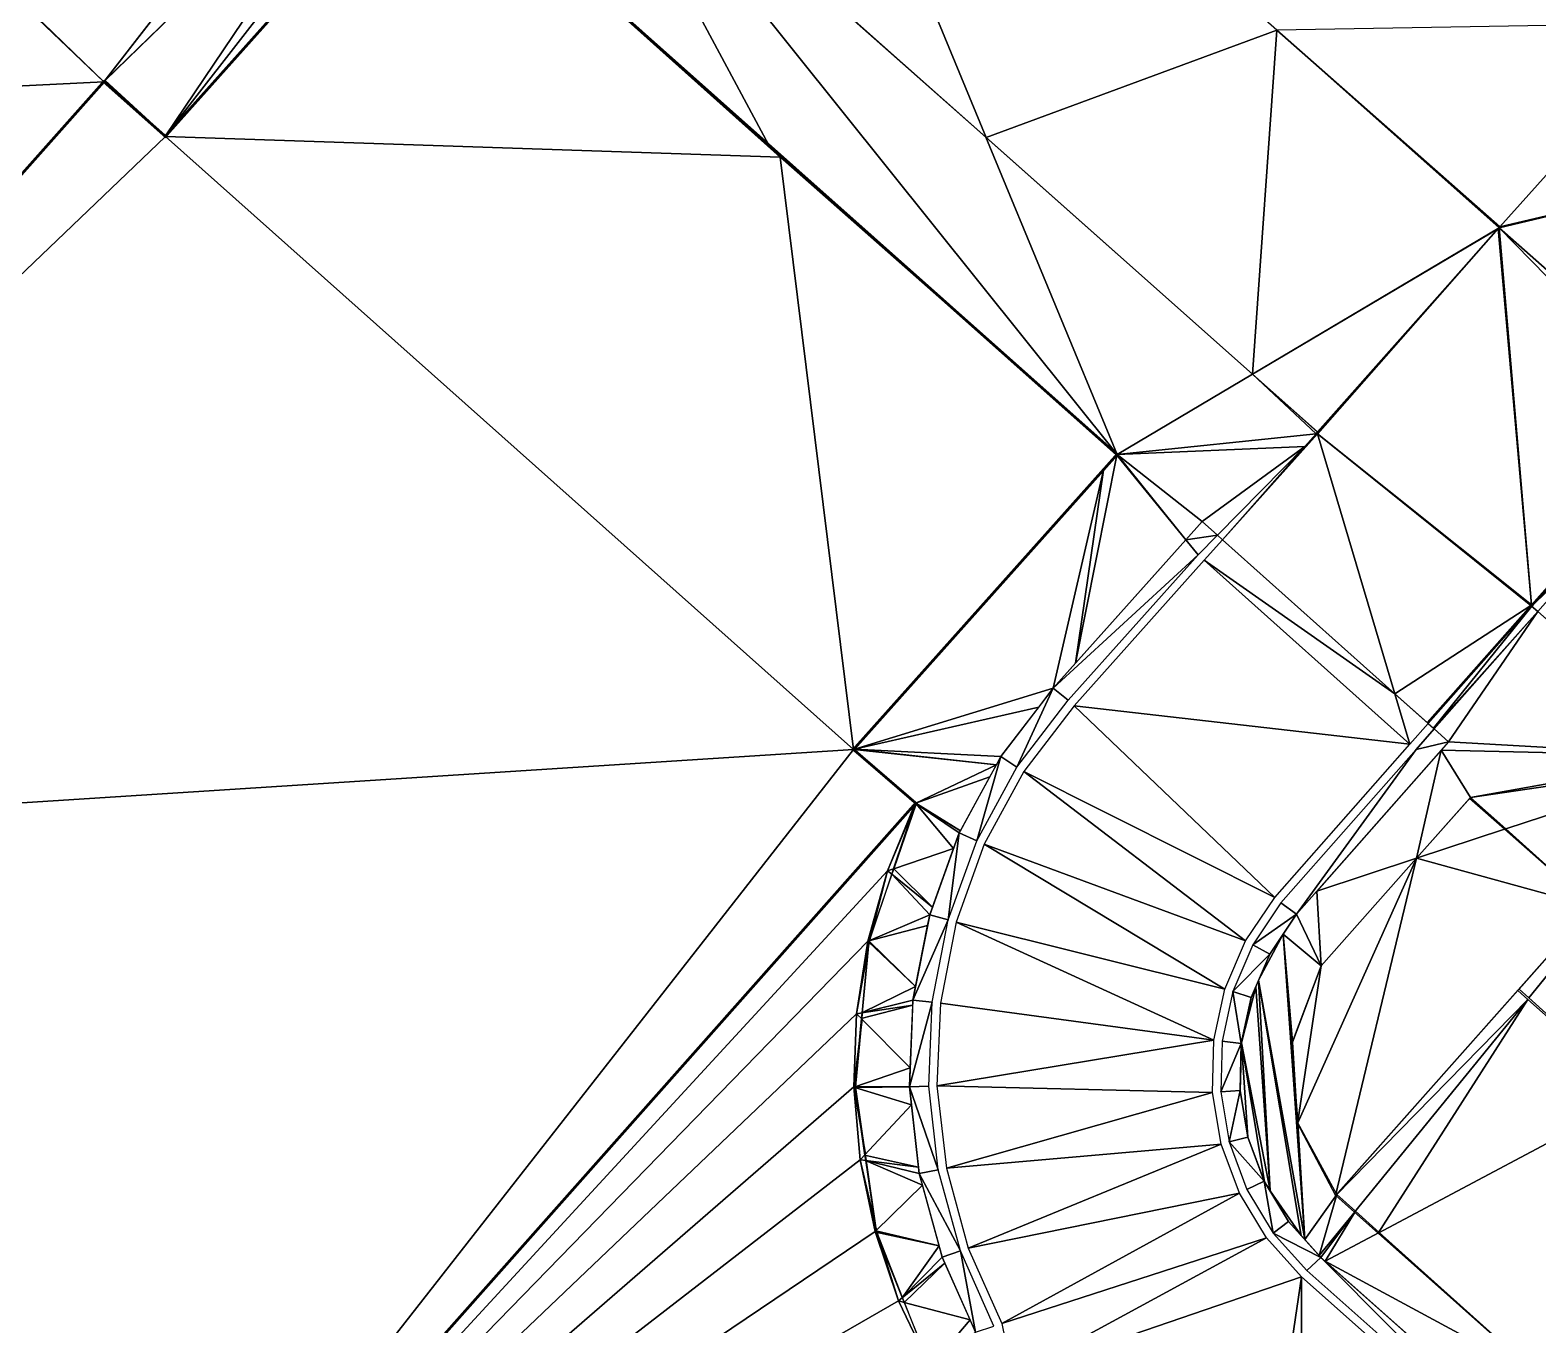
# Model space of a CAD drawing. Header units: metres. Extents: x 1634389 to 1634634, y 8249577 to 8249800.
# Drawn here: x 1634410.27 to 1634437.72, y 8249747.25 to 8249770.82 of the extents above; entities that cross this region are included whole.
import ezdxf

# ---------------------------------------------------------------- set-up
doc = ezdxf.new("R2010")
doc.units = ezdxf.units.M
doc.header["$LTSCALE"] = 2
doc.linetypes.add('CACHE2', pattern=[4.7625, 3.175, -1.5875])
for name, color, linetype in [('CONTOUR-BATIMENT', 5, 'Continuous'), ('MNT-02-BATIMENT FINI-FF-0', 1, 'Continuous'), ('MNT-02-BETON DESACTIVE FF-35', 7, 'Continuous'), ('MNT-02-ESPACE VERT-FF-30', 221, 'Continuous'), ('MNT-02-ESPACE VERT-PRIVE-FF-30', 222, 'CACHE2'), ('MNT-02-EVERGREEN-FF-45', 7, 'Continuous'), ('MNT-02-VOIRIE LEGERE-FF-45', 7, 'Continuous'), ('MNT-02-VOIRIE LOURDE-FF-60', 160, 'Continuous')]:
    doc.layers.add(name, color=color, linetype=linetype)

msp = doc.modelspace()

# ---------------------------------------------------------------- linework, layer by layer
at = {"layer": 'CONTOUR-BATIMENT', "linetype": 'CACHE2', "ltscale": 0.05, "const_width": 0.05, "flags": 128}
msp.add_lwpolyline([(1634417.524, 8249774.242), (1634430.058, 8249763.094), (1634425.261, 8249757.725), (1634426.394, 8249756.749), (1634410.278, 8249738.583), (1634399.337, 8249756.062), (1634411.616, 8249769.881), (1634412.735, 8249768.886)], close=True, dxfattribs=at)
at = {"layer": 'MNT-02-BATIMENT FINI-FF-0', "color": 5, "linetype": 'ByBlock'}
for points in [[(1634417.524, 8249774.242, 99.78), (1634412.735, 8249768.886, 99.78), (1634423.929, 8249768.506, 99.78)], [(1634430.058, 8249763.094, 99.78), (1634417.524, 8249774.242, 99.78), (1634423.929, 8249768.506, 99.78)], [(1634399.337, 8249756.062, 99.78), (1634412.735, 8249768.886, 99.78), (1634411.616, 8249769.881, 99.78)], [(1634399.337, 8249756.062, 99.78), (1634425.261, 8249757.725, 99.78), (1634412.735, 8249768.886, 99.78)], [(1634412.735, 8249768.886, 99.78), (1634425.261, 8249757.725, 99.78), (1634423.929, 8249768.506, 99.78)], [(1634425.261, 8249757.725, 99.78), (1634430.058, 8249763.094, 99.78), (1634423.929, 8249768.506, 99.78)], [(1634399.337, 8249756.062, 99.78), (1634410.278, 8249738.583, 99.78), (1634425.261, 8249757.725, 99.78)], [(1634410.278, 8249738.583, 99.78), (1634426.394, 8249756.749, 99.78), (1634425.261, 8249757.725, 99.78)]]:
    msp.add_3dface(points, dxfattribs=at)
at = {"layer": 'MNT-02-BETON DESACTIVE FF-35', "color": 6, "linetype": 'ByBlock'}
for points in [[(1634417.527, 8249774.244, 99.43), (1634423.713, 8249768.737, 99.43), (1634420.012, 8249775.643, 99.36)], [(1634420.031, 8249775.664, 99.36), (1634420.012, 8249775.643, 99.36), (1634427.673, 8249768.871, 99.387)], [(1634420.012, 8249775.643, 99.36), (1634423.713, 8249768.737, 99.43), (1634430.058, 8249763.094, 99.43)], [(1634427.673, 8249768.871, 99.387), (1634420.012, 8249775.643, 99.36), (1634430.058, 8249763.094, 99.43)], [(1634429.312, 8249763.753, 99.43), (1634430.058, 8249763.094, 99.43), (1634423.713, 8249768.737, 99.43)], [(1634432.524, 8249764.559, 99.356), (1634427.673, 8249768.871, 99.387), (1634430.058, 8249763.094, 99.43)], [(1634432.524, 8249764.559, 99.356), (1634430.058, 8249763.094, 99.43), (1634433.68, 8249763.471, 99.311)], [(1634433.68, 8249763.471, 99.311), (1634433.709, 8249763.505, 99.31), (1634432.524, 8249764.559, 99.356)], [(1634429.312, 8249763.753, 99.43), (1634430.056, 8249763.091, 99.43), (1634430.058, 8249763.094, 99.43)], [(1634433.476, 8249763.24, 99.32), (1634433.68, 8249763.471, 99.311), (1634430.058, 8249763.094, 99.43)], [(1634431.606, 8249761.875, 99.392), (1634433.476, 8249763.24, 99.32), (1634430.058, 8249763.094, 99.43)], [(1634431.606, 8249761.875, 99.392), (1634431.885, 8249761.625, 99.385), (1634433.476, 8249763.24, 99.32)], [(1634431.885, 8249761.625, 99.385), (1634431.977, 8249761.544, 99.369), (1634433.476, 8249763.24, 99.32)], [(1634429.809, 8249762.808, 99.43), (1634429.302, 8249759.296, 99.372), (1634430.057, 8249763.085, 99.43)], [(1634431.311, 8249761.544, 99.405), (1634430.057, 8249763.085, 99.43), (1634429.302, 8249759.296, 99.372)], [(1634430.056, 8249763.091, 99.43), (1634430.058, 8249763.09, 99.43), (1634430.058, 8249763.094, 99.43)], [(1634430.057, 8249763.085, 99.43), (1634431.311, 8249761.544, 99.405), (1634430.059, 8249763.088, 99.43)], [(1634430.058, 8249763.09, 99.43), (1634430.059, 8249763.088, 99.43), (1634430.058, 8249763.094, 99.43)], [(1634431.606, 8249761.875, 99.392), (1634430.058, 8249763.094, 99.43), (1634431.311, 8249761.544, 99.405)], [(1634430.059, 8249763.088, 99.43), (1634431.311, 8249761.544, 99.405), (1634430.058, 8249763.094, 99.43)], [(1634428.894, 8249758.839, 99.372), (1634429.809, 8249762.808, 99.43), (1634425.28, 8249757.73, 99.43)], [(1634428.894, 8249758.839, 99.372), (1634429.302, 8249759.296, 99.372), (1634429.809, 8249762.808, 99.43)], [(1634437.596, 8249760.344, 99.347), (1634435.701, 8249758.217, 99.375), (1634437.605, 8249760.337, 99.347)], [(1634435.72, 8249758.199, 99.375), (1634437.605, 8249760.337, 99.347), (1634435.701, 8249758.217, 99.375)], [(1634435.72, 8249758.199, 99.375), (1634435.816, 8249758.114, 99.392), (1634437.606, 8249760.337, 99.347)], [(1634437.606, 8249760.337, 99.347), (1634437.605, 8249760.337, 99.347), (1634435.72, 8249758.199, 99.375)], [(1634437.718, 8249760.238, 99.37), (1634437.606, 8249760.337, 99.347), (1634435.816, 8249758.114, 99.392)], [(1634437.718, 8249760.238, 99.37), (1634435.816, 8249758.114, 99.392), (1634435.832, 8249758.099, 99.396)], [(1634437.718, 8249760.238, 99.37), (1634435.832, 8249758.099, 99.396), (1634436.093, 8249757.866, 99.403)], [(1634437.718, 8249760.238, 99.37), (1634436.093, 8249757.866, 99.403), (1634440.7, 8249757.601, 99.455)], [(1634437.605, 8249760.337, 99.347), (1634437.597, 8249760.345, 99.347), (1634437.596, 8249760.344, 99.347)], [(1634428.633, 8249758.498, 99.371), (1634428.894, 8249758.839, 99.372), (1634425.28, 8249757.73, 99.43)], [(1634427.944, 8249757.597, 99.448), (1634428.633, 8249758.498, 99.371), (1634425.28, 8249757.73, 99.43)], [(1634425.269, 8249757.718, 99.43), (1634425.264, 8249757.713, 99.43), (1634426.391, 8249756.745, 99.43)], [(1634425.274, 8249757.724, 99.43), (1634425.269, 8249757.718, 99.43), (1634426.394, 8249756.749, 99.43)], [(1634426.391, 8249756.745, 99.43), (1634426.394, 8249756.749, 99.43), (1634425.269, 8249757.718, 99.43)], [(1634425.28, 8249757.73, 99.43), (1634425.274, 8249757.724, 99.43), (1634427.862, 8249757.446, 99.461)], [(1634427.862, 8249757.446, 99.461), (1634425.274, 8249757.724, 99.43), (1634426.394, 8249756.749, 99.43)], [(1634427.862, 8249757.446, 99.461), (1634427.944, 8249757.597, 99.448), (1634425.28, 8249757.73, 99.43)], [(1634435.509, 8249755.745, 99.391), (1634435.959, 8249757.714, 99.405), (1634433.698, 8249755.149, 99.368)], [(1634435.509, 8249755.745, 99.391), (1634436.494, 8249756.854, 99.407), (1634435.959, 8249757.714, 99.405)], [(1634436.093, 8249757.866, 99.403), (1634435.959, 8249757.714, 99.405), (1634440.7, 8249757.601, 99.455)], [(1634436.494, 8249756.854, 99.407), (1634440.7, 8249757.601, 99.455), (1634435.959, 8249757.714, 99.405)], [(1634427.743, 8249757.229, 99.456), (1634427.862, 8249757.446, 99.461), (1634426.394, 8249756.749, 99.43)], [(1634440.7, 8249757.601, 99.455), (1634436.494, 8249756.854, 99.407), (1634440.824, 8249757.491, 99.456)], [(1634437.136, 8249756.279, 99.411), (1634440.824, 8249757.491, 99.456), (1634436.494, 8249756.854, 99.407)], [(1634438.708, 8249754.869, 99.406), (1634440.824, 8249757.491, 99.456), (1634437.136, 8249756.279, 99.411)], [(1634427.743, 8249757.229, 99.456), (1634426.394, 8249756.749, 99.43), (1634427.207, 8249756.247, 99.444)], [(1634427.082, 8249755.921, 99.442), (1634426.402, 8249756.736, 99.43), (1634425.994, 8249755.555, 99.424)], [(1634426.391, 8249756.745, 99.43), (1634426.392, 8249756.744, 99.43), (1634426.394, 8249756.749, 99.43)], [(1634426.392, 8249756.744, 99.43), (1634426.402, 8249756.736, 99.43), (1634426.394, 8249756.749, 99.43)], [(1634426.402, 8249756.736, 99.43), (1634427.207, 8249756.247, 99.444), (1634426.394, 8249756.749, 99.43)], [(1634427.082, 8249755.921, 99.442), (1634427.185, 8249756.207, 99.444), (1634426.402, 8249756.736, 99.43)], [(1634427.185, 8249756.207, 99.444), (1634427.207, 8249756.247, 99.444), (1634426.402, 8249756.736, 99.43)], [(1634426.698, 8249754.857, 99.43), (1634427.082, 8249755.921, 99.442), (1634425.994, 8249755.555, 99.424)], [(1634433.773, 8249753.789, 99.352), (1634435.509, 8249755.745, 99.391), (1634433.698, 8249755.149, 99.368)], [(1634426.648, 8249754.718, 99.429), (1634425.96, 8249755.455, 99.423), (1634425.54, 8249754.239, 99.415)], [(1634426.698, 8249754.857, 99.43), (1634425.994, 8249755.555, 99.424), (1634425.96, 8249755.455, 99.423)], [(1634426.648, 8249754.718, 99.429), (1634426.698, 8249754.857, 99.43), (1634425.96, 8249755.455, 99.423)], [(1634433.773, 8249753.789, 99.352), (1634433.698, 8249755.149, 99.368), (1634433.325, 8249754.726, 99.36)], [(1634426.61, 8249754.524, 99.428), (1634426.648, 8249754.718, 99.429), (1634425.54, 8249754.239, 99.415)], [(1634433.773, 8249753.789, 99.352), (1634433.325, 8249754.726, 99.36), (1634433.081, 8249754.364, 99.353)], [(1634426.391, 8249753.409, 99.416), (1634426.61, 8249754.524, 99.428), (1634425.54, 8249754.239, 99.415)], [(1634432.838, 8249754.002, 99.406), (1634432.635, 8249753.528, 99.45), (1634433.081, 8249754.364, 99.353)], [(1634432.635, 8249753.528, 99.45), (1634433.474, 8249748.806, 99.287), (1634433.081, 8249754.364, 99.353)], [(1634433.474, 8249748.806, 99.287), (1634433.351, 8249750.928, 99.312), (1634433.081, 8249754.364, 99.353)], [(1634433.773, 8249753.789, 99.352), (1634433.081, 8249754.364, 99.353), (1634433.25, 8249752.405, 99.33)], [(1634433.25, 8249752.405, 99.33), (1634433.081, 8249754.364, 99.353), (1634433.351, 8249750.928, 99.312)], [(1634426.391, 8249753.409, 99.416), (1634425.534, 8249754.221, 99.415), (1634425.413, 8249752.931, 99.408)], [(1634426.391, 8249753.409, 99.416), (1634425.54, 8249754.239, 99.415), (1634425.534, 8249754.222, 99.415)], [(1634426.391, 8249753.409, 99.416), (1634425.534, 8249754.222, 99.415), (1634425.534, 8249754.221, 99.415)], [(1634426.344, 8249753.164, 99.415), (1634426.391, 8249753.409, 99.416), (1634425.413, 8249752.931, 99.408)], [(1634432.322, 8249752.385, 99.45), (1634432.844, 8249749.689, 99.419), (1634432.583, 8249753.404, 99.462)], [(1634432.501, 8249753.213, 99.459), (1634432.322, 8249752.385, 99.45), (1634432.583, 8249753.404, 99.462)], [(1634432.635, 8249753.528, 99.45), (1634432.583, 8249753.404, 99.462), (1634432.844, 8249749.689, 99.419)], [(1634433.474, 8249748.806, 99.287), (1634432.635, 8249753.528, 99.45), (1634433.408, 8249748.88, 99.301)], [(1634432.844, 8249749.689, 99.419), (1634433.408, 8249748.88, 99.301), (1634432.635, 8249753.528, 99.45)], [(1634426.34, 8249753.07, 99.414), (1634425.413, 8249752.931, 99.408), (1634425.403, 8249752.829, 99.407)], [(1634426.294, 8249751.933, 99.402), (1634426.34, 8249753.07, 99.414), (1634425.403, 8249752.829, 99.407)], [(1634426.34, 8249753.07, 99.414), (1634426.344, 8249753.164, 99.415), (1634425.413, 8249752.931, 99.408)], [(1634426.294, 8249751.933, 99.402), (1634425.403, 8249752.829, 99.407), (1634425.286, 8249751.584, 99.4)], [(1634432.319, 8249752.375, 99.45), (1634432.299, 8249751.517, 99.44), (1634432.322, 8249752.385, 99.45)], [(1634432.299, 8249751.517, 99.44), (1634432.44, 8249750.671, 99.43), (1634432.322, 8249752.385, 99.45)], [(1634432.44, 8249750.671, 99.43), (1634432.743, 8249749.857, 99.421), (1634432.322, 8249752.385, 99.45)], [(1634432.844, 8249749.689, 99.419), (1634432.322, 8249752.385, 99.45), (1634432.743, 8249749.857, 99.421)], [(1634426.281, 8249751.592, 99.4), (1634426.294, 8249751.933, 99.402), (1634425.286, 8249751.584, 99.4)], [(1634425.286, 8249751.584, 99.4), (1634425.285, 8249751.572, 99.4), (1634426.281, 8249751.592, 99.4)], [(1634426.28, 8249751.582, 99.4), (1634426.281, 8249751.592, 99.4), (1634425.285, 8249751.572, 99.4)], [(1634426.317, 8249751.258, 99.398), (1634426.28, 8249751.582, 99.4), (1634425.285, 8249751.572, 99.4)], [(1634426.317, 8249751.258, 99.398), (1634425.285, 8249751.572, 99.4), (1634425.464, 8249750.342, 99.393)], [(1634426.447, 8249750.121, 99.386), (1634426.317, 8249751.258, 99.398), (1634425.464, 8249750.342, 99.393)], [(1634434.057, 8249749.627, 99.302), (1634433.351, 8249750.928, 99.312), (1634433.474, 8249748.806, 99.287)], [(1634432.737, 8249749.866, 99.421), (1634432.743, 8249749.857, 99.421), (1634432.44, 8249750.671, 99.43)], [(1634426.447, 8249750.121, 99.386), (1634425.464, 8249750.342, 99.393), (1634425.478, 8249750.244, 99.392)], [(1634426.518, 8249749.795, 99.384), (1634426.459, 8249750.009, 99.385), (1634425.478, 8249750.244, 99.392)], [(1634426.459, 8249750.009, 99.385), (1634426.447, 8249750.121, 99.386), (1634425.478, 8249750.244, 99.392)], [(1634426.518, 8249749.795, 99.384), (1634425.478, 8249750.244, 99.392), (1634425.665, 8249748.96, 99.385)], [(1634426.82, 8249748.687, 99.372), (1634426.518, 8249749.795, 99.384), (1634425.665, 8249748.96, 99.385)], [(1634433.181, 8249749.132, 99.349), (1634433.408, 8249748.88, 99.301), (1634432.844, 8249749.689, 99.419)], [(1634433.474, 8249748.806, 99.287), (1634433.739, 8249748.512, 99.285), (1634434.057, 8249749.627, 99.302)], [(1634434.397, 8249749.322, 99.301), (1634434.057, 8249749.627, 99.302), (1634433.739, 8249748.512, 99.285)], [(1634434.397, 8249749.322, 99.301), (1634433.739, 8249748.512, 99.285), (1634433.768, 8249748.48, 99.285)], [(1634434.397, 8249749.322, 99.301), (1634433.768, 8249748.48, 99.285), (1634433.844, 8249748.412, 99.285)], [(1634434.829, 8249748.934, 99.301), (1634434.397, 8249749.322, 99.301), (1634433.844, 8249748.412, 99.285)], [(1634426.82, 8249748.687, 99.372), (1634425.665, 8249748.96, 99.385), (1634425.667, 8249748.948, 99.385)], [(1634426.82, 8249748.687, 99.372), (1634425.667, 8249748.948, 99.385), (1634425.668, 8249748.939, 99.385)], [(1634426.82, 8249748.687, 99.372), (1634425.668, 8249748.939, 99.385), (1634426.15, 8249747.743, 99.377)], [(1634437.776, 8249746.289, 99.302), (1634434.829, 8249748.934, 99.301), (1634433.844, 8249748.412, 99.285)], [(1634426.877, 8249748.482, 99.371), (1634426.82, 8249748.687, 99.372), (1634426.15, 8249747.743, 99.377)], [(1634426.926, 8249748.372, 99.37), (1634426.877, 8249748.482, 99.371), (1634426.15, 8249747.743, 99.377)], [(1634426.926, 8249748.372, 99.37), (1634426.15, 8249747.743, 99.377), (1634426.184, 8249747.66, 99.376)], [(1634427.385, 8249747.343, 99.358), (1634426.926, 8249748.372, 99.37), (1634426.184, 8249747.66, 99.376)], [(1634437.776, 8249746.289, 99.302), (1634433.844, 8249748.412, 99.285), (1634437.978, 8249744.74, 99.287)], [(1634427.385, 8249747.343, 99.358), (1634426.184, 8249747.66, 99.376), (1634426.657, 8249746.485, 99.37)], [(1634427.484, 8249747.121, 99.357), (1634427.385, 8249747.343, 99.358), (1634426.657, 8249746.485, 99.37)]]:
    msp.add_3dface(points, dxfattribs=at)
at = {"layer": 'MNT-02-ESPACE VERT-FF-30', "linetype": 'ByBlock'}
for points in [[(1634403.629, 8249777.5, 99.133), (1634396.097, 8249769.115, 99.154), (1634411.616, 8249769.881, 99.48)], [(1634403.629, 8249777.5, 99.133), (1634411.616, 8249769.881, 99.48), (1634403.679, 8249777.555, 99.134)], [(1634411.616, 8249769.881, 99.48), (1634416.081, 8249775.634, 99.47), (1634403.679, 8249777.555, 99.134)], [(1634411.639, 8249769.907, 99.48), (1634416.081, 8249775.634, 99.47), (1634411.616, 8249769.881, 99.48)], [(1634411.639, 8249769.907, 99.48), (1634416.785, 8249774.905, 99.46), (1634416.081, 8249775.634, 99.47)], [(1634411.639, 8249769.907, 99.48), (1634411.641, 8249769.905, 99.48), (1634416.785, 8249774.905, 99.46)], [(1634411.641, 8249769.905, 99.48), (1634412.74, 8249768.894, 99.48), (1634416.785, 8249774.905, 99.46)], [(1634417.153, 8249774.574, 99.47), (1634416.785, 8249774.905, 99.46), (1634412.74, 8249768.894, 99.48)], [(1634412.74, 8249768.894, 99.48), (1634417.522, 8249774.241, 99.48), (1634417.153, 8249774.574, 99.47)], [(1634408.936, 8249766.865, 99.48), (1634411.616, 8249769.881, 99.48), (1634396.097, 8249769.115, 99.154)], [(1634408.936, 8249766.865, 99.48), (1634411.616, 8249769.881, 99.48), (1634411.616, 8249769.881, 99.48)], [(1634411.618, 8249769.883, 99.48), (1634411.639, 8249769.907, 99.48), (1634411.616, 8249769.881, 99.48)], [(1634411.616, 8249769.881, 99.48), (1634411.618, 8249769.883, 99.48), (1634411.616, 8249769.881, 99.48)], [(1634411.641, 8249769.905, 99.48), (1634412.735, 8249768.888, 99.48), (1634412.74, 8249768.894, 99.48)], [(1634437.604, 8249760.354, 99.397), (1634437.606, 8249760.337, 99.397), (1634440.101, 8249763.167, 99.36)], [(1634439.041, 8249761.738, 99.517), (1634440.101, 8249763.167, 99.36), (1634437.606, 8249760.337, 99.397)], [(1634437.718, 8249760.238, 99.42), (1634439.041, 8249761.738, 99.517), (1634437.606, 8249760.337, 99.397)], [(1634437.596, 8249760.345, 99.397), (1634437.595, 8249760.344, 99.397), (1634437.604, 8249760.335, 99.397)], [(1634437.604, 8249760.354, 99.397), (1634437.596, 8249760.345, 99.397), (1634437.606, 8249760.337, 99.397)], [(1634437.596, 8249760.345, 99.397), (1634437.604, 8249760.335, 99.397), (1634437.606, 8249760.337, 99.397)], [(1634437.604, 8249760.335, 99.397), (1634437.718, 8249760.238, 99.42), (1634437.606, 8249760.337, 99.397)], [(1634437.604, 8249760.335, 99.397), (1634437.717, 8249760.236, 99.42), (1634437.718, 8249760.238, 99.42)], [(1634437.717, 8249760.236, 99.42), (1634440.697, 8249757.601, 99.505), (1634437.718, 8249760.238, 99.42)], [(1634437.113, 8249756.272, 99.46), (1634436.476, 8249756.834, 99.456), (1634435.508, 8249755.744, 99.441)], [(1634410.284, 8249738.591, 99.48), (1634410.278, 8249738.583, 99.48), (1634426.386, 8249756.74, 99.48)], [(1634425.882, 8249755.517, 99.473), (1634426.386, 8249756.74, 99.48), (1634410.278, 8249738.583, 99.48)], [(1634426.387, 8249756.741, 99.48), (1634410.284, 8249738.591, 99.48), (1634426.386, 8249756.74, 99.48)], [(1634426.369, 8249756.689, 99.48), (1634426.386, 8249756.74, 99.48), (1634425.882, 8249755.517, 99.473)], [(1634425.989, 8249755.553, 99.474), (1634426.369, 8249756.689, 99.48), (1634425.882, 8249755.517, 99.473)], [(1634438.707, 8249754.865, 99.456), (1634437.113, 8249756.272, 99.46), (1634435.508, 8249755.744, 99.441)], [(1634434.036, 8249749.606, 99.351), (1634435.508, 8249755.744, 99.441), (1634433.345, 8249750.919, 99.362)], [(1634433.771, 8249753.788, 99.402), (1634433.345, 8249750.919, 99.362), (1634435.508, 8249755.744, 99.441)], [(1634438.707, 8249754.865, 99.456), (1634435.508, 8249755.744, 99.441), (1634434.036, 8249749.606, 99.351)], [(1634425.521, 8249754.234, 99.465), (1634425.882, 8249755.517, 99.473), (1634410.278, 8249738.583, 99.48)], [(1634425.521, 8249754.234, 99.465), (1634425.551, 8249754.242, 99.465), (1634425.882, 8249755.517, 99.473)], [(1634425.551, 8249754.242, 99.465), (1634425.957, 8249755.457, 99.473), (1634425.882, 8249755.517, 99.473)], [(1634425.957, 8249755.457, 99.473), (1634425.989, 8249755.553, 99.474), (1634425.882, 8249755.517, 99.473)], [(1634425.316, 8249752.916, 99.458), (1634425.521, 8249754.234, 99.465), (1634410.278, 8249738.583, 99.48)], [(1634425.316, 8249752.916, 99.458), (1634425.544, 8249754.213, 99.465), (1634425.521, 8249754.234, 99.465)], [(1634425.428, 8249752.933, 99.458), (1634425.544, 8249754.213, 99.465), (1634425.316, 8249752.916, 99.458)], [(1634425.545, 8249754.224, 99.465), (1634425.551, 8249754.242, 99.465), (1634425.521, 8249754.234, 99.465)], [(1634425.544, 8249754.213, 99.465), (1634425.545, 8249754.224, 99.465), (1634425.521, 8249754.234, 99.465)], [(1634433.771, 8249753.788, 99.402), (1634433.251, 8249752.399, 99.38), (1634433.345, 8249750.919, 99.362)], [(1634425.27, 8249751.584, 99.45), (1634425.316, 8249752.916, 99.458), (1634410.278, 8249738.583, 99.48)], [(1634425.27, 8249751.584, 99.45), (1634425.417, 8249752.815, 99.457), (1634425.316, 8249752.916, 99.458)], [(1634425.306, 8249751.584, 99.45), (1634425.417, 8249752.815, 99.457), (1634425.27, 8249751.584, 99.45)], [(1634425.417, 8249752.815, 99.457), (1634425.428, 8249752.933, 99.458), (1634425.316, 8249752.916, 99.458)], [(1634425.384, 8249750.256, 99.442), (1634425.27, 8249751.584, 99.45), (1634410.278, 8249738.583, 99.48)], [(1634425.384, 8249750.256, 99.442), (1634425.48, 8249750.359, 99.443), (1634425.27, 8249751.584, 99.45)], [(1634425.48, 8249750.359, 99.443), (1634425.305, 8249751.58, 99.45), (1634425.27, 8249751.584, 99.45)], [(1634425.305, 8249751.58, 99.45), (1634425.306, 8249751.584, 99.45), (1634425.27, 8249751.584, 99.45)], [(1634425.656, 8249748.95, 99.435), (1634425.384, 8249750.256, 99.442), (1634410.278, 8249738.583, 99.48)], [(1634425.497, 8249750.241, 99.442), (1634425.48, 8249750.359, 99.443), (1634425.384, 8249750.256, 99.442)], [(1634425.656, 8249748.95, 99.435), (1634425.679, 8249748.973, 99.435), (1634425.384, 8249750.256, 99.442)], [(1634425.679, 8249748.973, 99.435), (1634425.497, 8249750.241, 99.442), (1634425.384, 8249750.256, 99.442)], [(1634426.082, 8249747.687, 99.428), (1634425.656, 8249748.95, 99.435), (1634410.278, 8249738.583, 99.48)], [(1634425.682, 8249748.952, 99.435), (1634425.679, 8249748.973, 99.435), (1634425.656, 8249748.95, 99.435)], [(1634425.685, 8249748.944, 99.435), (1634425.682, 8249748.952, 99.435), (1634425.656, 8249748.95, 99.435)], [(1634426.082, 8249747.687, 99.428), (1634425.685, 8249748.944, 99.435), (1634425.656, 8249748.95, 99.435)], [(1634426.156, 8249747.747, 99.427), (1634425.685, 8249748.944, 99.435), (1634426.082, 8249747.687, 99.428)], [(1634426.643, 8249746.51, 99.42), (1634426.082, 8249747.687, 99.428), (1634410.278, 8249738.583, 99.48)], [(1634426.191, 8249747.658, 99.426), (1634426.156, 8249747.747, 99.427), (1634426.082, 8249747.687, 99.428)], [(1634426.643, 8249746.51, 99.42), (1634426.191, 8249747.658, 99.426), (1634426.082, 8249747.687, 99.428)]]:
    msp.add_3dface(points, dxfattribs=at)
at = {"layer": 'MNT-02-ESPACE VERT-PRIVE-FF-30', "linetype": 'ByBlock'}
for points in [[(1634437.555, 8249753.203, 99.426), (1634441.116, 8249757.587, 99.51), (1634437.376, 8249753.364, 99.426)], [(1634441.116, 8249757.587, 99.51), (1634437.555, 8249753.203, 99.426), (1634441.125, 8249757.59, 99.51)], [(1634439.524, 8249751.426, 99.425), (1634441.125, 8249757.59, 99.51), (1634437.555, 8249753.203, 99.426)]]:
    msp.add_3dface(points, dxfattribs=at)
at = {"layer": 'MNT-02-EVERGREEN-FF-45', "color": 1, "linetype": 'ByBlock'}
for points in [[(1634423.381, 8249779.264, 99.211), (1634420.027, 8249775.66, 99.26), (1634427.676, 8249768.863, 99.287)], [(1634432.967, 8249770.819, 99.147), (1634423.381, 8249779.264, 99.211), (1634427.676, 8249768.863, 99.287)], [(1634432.967, 8249770.819, 99.147), (1634427.676, 8249768.863, 99.287), (1634432.522, 8249764.557, 99.256)], [(1634432.967, 8249770.819, 99.147), (1634432.522, 8249764.557, 99.256), (1634437.013, 8249767.224, 99.12)], [(1634437.013, 8249767.224, 99.12), (1634437.024, 8249767.237, 99.12), (1634432.967, 8249770.819, 99.147)], [(1634437.028, 8249767.242, 99.12), (1634432.967, 8249770.819, 99.147), (1634437.024, 8249767.237, 99.12)], [(1634436.999, 8249767.209, 99.12), (1634437.013, 8249767.224, 99.12), (1634432.522, 8249764.557, 99.256)], [(1634432.522, 8249764.557, 99.256), (1634433.707, 8249763.504, 99.21), (1634436.999, 8249767.209, 99.12)], [(1634436.999, 8249767.209, 99.12), (1634437.013, 8249767.224, 99.12), (1634437.013, 8249767.224, 99.12)], [(1634437.013, 8249767.224, 99.12), (1634437.013, 8249767.224, 99.12), (1634437.024, 8249767.237, 99.12)], [(1634437.533, 8249753.175, 99.275), (1634437.351, 8249753.336, 99.276), (1634434.038, 8249749.608, 99.202)], [(1634437.533, 8249753.175, 99.275), (1634434.038, 8249749.608, 99.202), (1634434.382, 8249749.303, 99.201)], [(1634434.809, 8249748.923, 99.2), (1634437.533, 8249753.175, 99.275), (1634434.382, 8249749.303, 99.201)], [(1634434.809, 8249748.923, 99.2), (1634439.514, 8249751.42, 99.275), (1634437.533, 8249753.175, 99.275)], [(1634434.809, 8249748.923, 99.2), (1634437.774, 8249746.288, 99.201), (1634439.514, 8249751.42, 99.275)]]:
    msp.add_3dface(points, dxfattribs=at)
at = {"layer": 'MNT-02-VOIRIE LEGERE-FF-45', "linetype": 'ByBlock'}
for points in [[(1634437.028, 8249767.242, 99.12), (1634440.35, 8249770.948, 99.04), (1634432.967, 8249770.819, 99.147)], [(1634440.35, 8249770.948, 99.04), (1634437.028, 8249767.242, 99.12), (1634442.952, 8249768.636, 99.096)], [(1634440.763, 8249763.917, 99.2), (1634442.952, 8249768.636, 99.096), (1634437.013, 8249767.224, 99.12)], [(1634437.024, 8249767.237, 99.12), (1634437.013, 8249767.224, 99.12), (1634442.952, 8249768.636, 99.096)], [(1634437.028, 8249767.242, 99.12), (1634437.024, 8249767.237, 99.12), (1634442.952, 8249768.636, 99.096)], [(1634433.709, 8249763.505, 99.21), (1634433.706, 8249763.474, 99.21), (1634436.998, 8249767.208, 99.12)], [(1634437.604, 8249760.359, 99.247), (1634436.998, 8249767.208, 99.12), (1634433.706, 8249763.474, 99.21)], [(1634436.998, 8249767.208, 99.12), (1634437.604, 8249760.359, 99.247), (1634437.013, 8249767.224, 99.12)], [(1634437.013, 8249767.224, 99.12), (1634440.763, 8249763.917, 99.2), (1634437.013, 8249767.224, 99.12)], [(1634437.013, 8249767.224, 99.12), (1634437.013, 8249767.224, 99.12), (1634440.763, 8249763.917, 99.2)], [(1634440.518, 8249763.64, 99.204), (1634437.013, 8249767.224, 99.12), (1634437.604, 8249760.359, 99.247)], [(1634437.013, 8249767.224, 99.12), (1634440.518, 8249763.64, 99.204), (1634440.763, 8249763.917, 99.2)], [(1634433.476, 8249763.24, 99.22), (1634431.979, 8249761.542, 99.269), (1634433.706, 8249763.474, 99.21)], [(1634435.117, 8249758.738, 99.269), (1634433.706, 8249763.474, 99.21), (1634431.979, 8249761.542, 99.269)], [(1634433.68, 8249763.471, 99.211), (1634433.476, 8249763.24, 99.22), (1634433.706, 8249763.474, 99.21)], [(1634433.709, 8249763.505, 99.21), (1634433.68, 8249763.471, 99.211), (1634433.706, 8249763.474, 99.21)], [(1634437.593, 8249760.347, 99.247), (1634433.706, 8249763.474, 99.21), (1634435.117, 8249758.738, 99.269)], [(1634437.593, 8249760.347, 99.247), (1634437.604, 8249760.359, 99.247), (1634433.706, 8249763.474, 99.21)], [(1634433.476, 8249763.24, 99.22), (1634431.977, 8249761.544, 99.269), (1634431.979, 8249761.542, 99.269)], [(1634435.117, 8249758.738, 99.269), (1634435.701, 8249758.217, 99.275), (1634437.593, 8249760.347, 99.247)]]:
    msp.add_3dface(points, dxfattribs=at)
at = {"layer": 'MNT-02-VOIRIE LOURDE-FF-60'}
for points in [[(1634431.885, 8249761.626, 99.135), (1634431.606, 8249761.875, 99.142), (1634431.311, 8249761.544, 99.155)], [(1634431.533, 8249761.269, 99.15), (1634431.311, 8249761.544, 99.155), (1634428.894, 8249758.839, 99.122)], [(1634431.533, 8249761.269, 99.15), (1634431.885, 8249761.626, 99.135), (1634431.311, 8249761.544, 99.155)], [(1634435.117, 8249758.738, 99.119), (1634431.979, 8249761.542, 99.119), (1634431.646, 8249761.169, 99.13)], [(1634429.167, 8249758.621, 99.112), (1634431.533, 8249761.269, 99.15), (1634428.894, 8249758.839, 99.122)], [(1634429.28, 8249758.52, 99.092), (1634435.39, 8249757.824, 99.13), (1634431.646, 8249761.169, 99.13)], [(1634435.117, 8249758.738, 99.119), (1634431.646, 8249761.169, 99.13), (1634435.39, 8249757.824, 99.13)], [(1634428.237, 8249757.406, 99.215), (1634428.894, 8249758.839, 99.122), (1634427.944, 8249757.597, 99.198)], [(1634428.237, 8249757.406, 99.215), (1634429.167, 8249758.621, 99.112), (1634428.894, 8249758.839, 99.122)], [(1634432.928, 8249755.032, 99.091), (1634429.28, 8249758.52, 99.092), (1634428.364, 8249757.324, 99.075)], [(1634432.928, 8249755.032, 99.091), (1634435.39, 8249757.824, 99.13), (1634429.28, 8249758.52, 99.092)], [(1634435.39, 8249757.824, 99.13), (1634435.72, 8249758.199, 99.125), (1634435.117, 8249758.738, 99.119)], [(1634435.833, 8249758.099, 99.146), (1634435.832, 8249758.1, 99.13), (1634435.503, 8249757.724, 99.15)], [(1634436.093, 8249757.866, 99.153), (1634435.833, 8249758.099, 99.146), (1634435.503, 8249757.724, 99.15)], [(1634433.325, 8249754.726, 99.11), (1634435.503, 8249757.724, 99.15), (1634433.041, 8249754.933, 99.11)], [(1634433.325, 8249754.726, 99.11), (1634436.093, 8249757.866, 99.153), (1634435.503, 8249757.724, 99.15)], [(1634427.504, 8249756.063, 99.199), (1634427.944, 8249757.597, 99.198), (1634427.185, 8249756.207, 99.194)], [(1634427.504, 8249756.063, 99.199), (1634428.237, 8249757.406, 99.215), (1634427.944, 8249757.597, 99.198)], [(1634432.396, 8249754.242, 99.081), (1634428.364, 8249757.324, 99.075), (1634427.642, 8249756.001, 99.059)], [(1634432.396, 8249754.242, 99.081), (1634432.928, 8249755.032, 99.091), (1634428.364, 8249757.324, 99.075)], [(1634426.648, 8249754.718, 99.179), (1634426.985, 8249754.625, 99.183), (1634427.185, 8249756.207, 99.194)], [(1634427.504, 8249756.063, 99.199), (1634427.185, 8249756.207, 99.194), (1634426.985, 8249754.625, 99.183)], [(1634432.023, 8249753.365, 99.071), (1634427.642, 8249756.001, 99.059), (1634427.131, 8249754.584, 99.043)], [(1634432.023, 8249753.365, 99.071), (1634432.396, 8249754.242, 99.081), (1634427.642, 8249756.001, 99.059)], [(1634433.041, 8249754.933, 99.11), (1634432.53, 8249754.169, 99.221), (1634433.325, 8249754.726, 99.11)], [(1634426.648, 8249754.718, 99.179), (1634426.344, 8249753.164, 99.165), (1634426.985, 8249754.625, 99.183)], [(1634432.838, 8249754.002, 99.156), (1634433.325, 8249754.726, 99.11), (1634432.53, 8249754.169, 99.221)], [(1634426.691, 8249753.123, 99.166), (1634426.985, 8249754.625, 99.183), (1634426.344, 8249753.164, 99.165)], [(1634431.821, 8249752.434, 99.06), (1634427.131, 8249754.584, 99.043), (1634426.842, 8249753.106, 99.026)], [(1634431.821, 8249752.434, 99.06), (1634432.023, 8249753.365, 99.071), (1634427.131, 8249754.584, 99.043)], [(1634432.838, 8249754.002, 99.156), (1634432.53, 8249754.169, 99.221), (1634432.167, 8249753.319, 99.211)], [(1634432.501, 8249753.213, 99.209), (1634432.838, 8249754.002, 99.156), (1634432.167, 8249753.319, 99.211)], [(1634432.319, 8249752.375, 99.2), (1634432.167, 8249753.319, 99.211), (1634431.971, 8249752.416, 99.2)], [(1634432.319, 8249752.375, 99.2), (1634432.501, 8249753.213, 99.209), (1634432.167, 8249753.319, 99.211)], [(1634426.344, 8249753.164, 99.165), (1634426.28, 8249751.582, 99.15), (1634426.691, 8249753.123, 99.166)], [(1634426.63, 8249751.595, 99.15), (1634426.691, 8249753.123, 99.166), (1634426.28, 8249751.582, 99.15)], [(1634431.821, 8249752.434, 99.06), (1634426.842, 8249753.106, 99.026), (1634426.781, 8249751.601, 99.01)], [(1634431.798, 8249751.482, 99.05), (1634431.821, 8249752.434, 99.06), (1634426.781, 8249751.601, 99.01)], [(1634431.971, 8249752.416, 99.2), (1634431.949, 8249751.492, 99.19), (1634432.319, 8249752.375, 99.2)], [(1634432.299, 8249751.517, 99.19), (1634432.319, 8249752.375, 99.2), (1634431.949, 8249751.492, 99.19)], [(1634426.63, 8249751.595, 99.15), (1634426.28, 8249751.582, 99.15), (1634426.803, 8249750.075, 99.134)], [(1634426.459, 8249750.009, 99.135), (1634426.803, 8249750.075, 99.134), (1634426.28, 8249751.582, 99.15)], [(1634431.798, 8249751.482, 99.05), (1634426.781, 8249751.601, 99.01), (1634426.952, 8249750.104, 98.994)], [(1634431.954, 8249750.542, 99.04), (1634431.798, 8249751.482, 99.05), (1634426.952, 8249750.104, 98.994)], [(1634431.949, 8249751.492, 99.19), (1634432.101, 8249750.581, 99.18), (1634432.299, 8249751.517, 99.19)], [(1634432.44, 8249750.671, 99.18), (1634432.299, 8249751.517, 99.19), (1634432.101, 8249750.581, 99.18)], [(1634431.954, 8249750.542, 99.04), (1634426.952, 8249750.104, 98.994), (1634427.349, 8249748.65, 98.978)], [(1634432.285, 8249749.648, 99.03), (1634431.954, 8249750.542, 99.04), (1634427.349, 8249748.65, 98.978)], [(1634432.737, 8249749.866, 99.171), (1634432.44, 8249750.671, 99.18), (1634432.101, 8249750.581, 99.18)], [(1634432.737, 8249749.866, 99.171), (1634432.101, 8249750.581, 99.18), (1634432.421, 8249749.714, 99.17)], [(1634426.803, 8249750.075, 99.134), (1634426.459, 8249750.009, 99.135), (1634427.206, 8249748.599, 99.118)], [(1634426.877, 8249748.482, 99.121), (1634427.206, 8249748.599, 99.118), (1634426.459, 8249750.009, 99.135)], [(1634432.421, 8249749.714, 99.17), (1634432.899, 8249748.923, 99.16), (1634432.737, 8249749.866, 99.171)], [(1634433.181, 8249749.132, 99.099), (1634432.737, 8249749.866, 99.171), (1634432.899, 8249748.923, 99.16)], [(1634432.285, 8249749.648, 99.03), (1634427.349, 8249748.65, 98.978), (1634427.963, 8249747.275, 98.961)], [(1634432.777, 8249748.833, 99.02), (1634432.285, 8249749.648, 99.03), (1634427.963, 8249747.275, 98.961)], [(1634433.181, 8249749.132, 99.099), (1634432.899, 8249748.923, 99.16), (1634433.768, 8249748.48, 99.035)], [(1634433.515, 8249748.238, 99.03), (1634433.768, 8249748.48, 99.035), (1634432.899, 8249748.923, 99.16)], [(1634427.206, 8249748.599, 99.118), (1634426.877, 8249748.482, 99.121), (1634427.484, 8249747.121, 99.107)], [(1634427.818, 8249747.228, 99.101), (1634427.206, 8249748.599, 99.118), (1634427.484, 8249747.121, 99.107)], [(1634432.777, 8249748.833, 99.02), (1634427.963, 8249747.275, 98.961), (1634428.157, 8249746.325, 98.95)], [(1634433.415, 8249748.125, 99.01), (1634432.777, 8249748.833, 99.02), (1634428.157, 8249746.325, 98.95)], [(1634433.768, 8249748.48, 99.035), (1634433.515, 8249748.238, 99.03), (1634437.772, 8249744.456, 99.031)], [(1634438.004, 8249744.717, 99.037), (1634433.768, 8249748.48, 99.035), (1634437.772, 8249744.456, 99.031)], [(1634433.415, 8249748.125, 99.01), (1634428.157, 8249746.325, 98.95), (1634432.272, 8249740.344, 98.862)], [(1634433.415, 8249748.125, 99.01), (1634432.272, 8249740.344, 98.862), (1634433.428, 8249740.349, 98.873)], [(1634437.672, 8249744.343, 99.011), (1634433.415, 8249748.125, 99.01), (1634433.428, 8249740.349, 98.873)]]:
    msp.add_3dface(points, dxfattribs=at)

doc.saveas('drawing.dxf')
